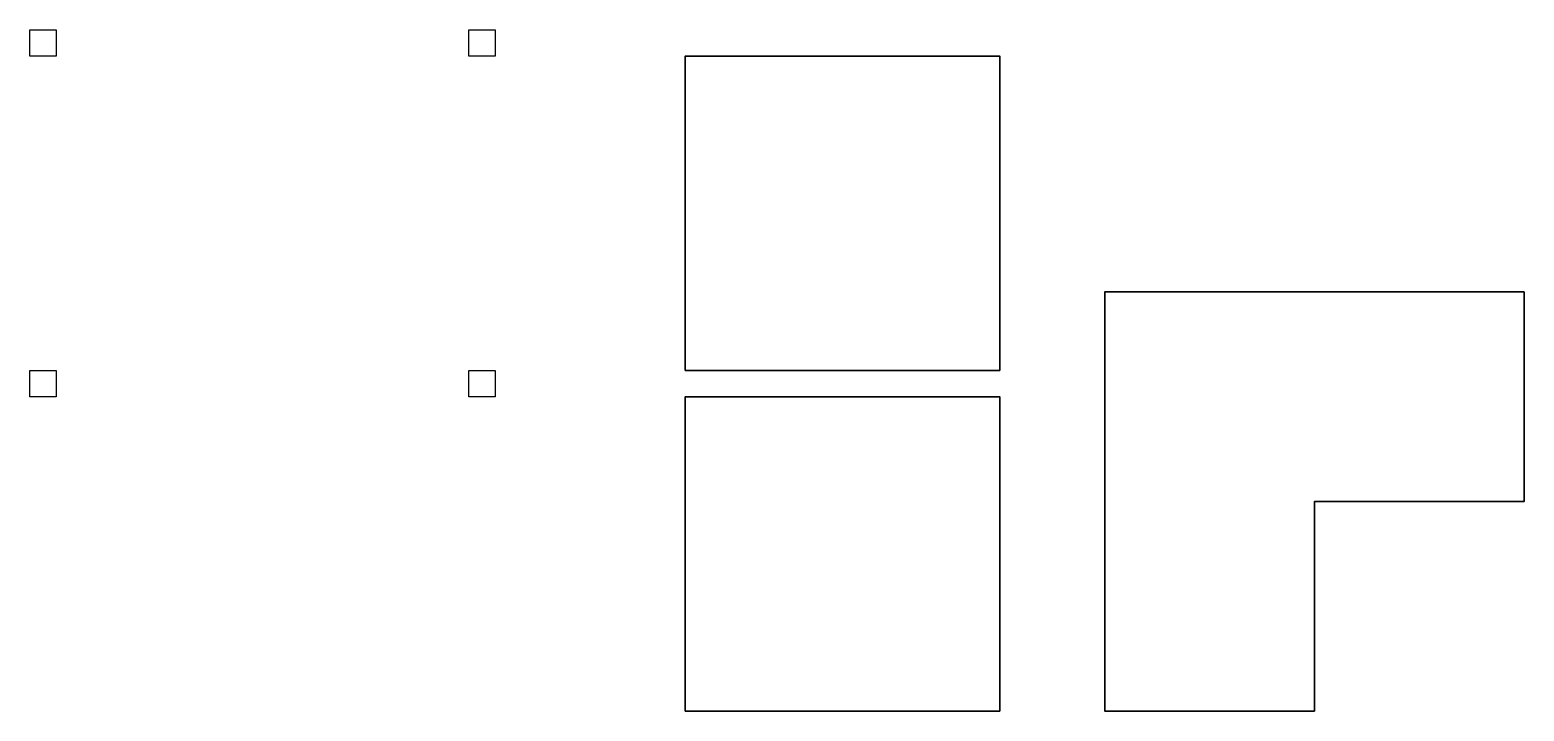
# Model space of a CAD drawing. Header units: metres. Extents: x -6.3 to 8, y 0 to 6.5.
import ezdxf

# ---------------------------------------------------------------- set-up
doc = ezdxf.new("R2010")
doc.units = ezdxf.units.M
for name, color, linetype, lineweight in [('column', 6, 'Continuous', 25), ('proxy', 1, 'Continuous', 35), ('Rooms', 3, 'Continuous', 35)]:
    doc.layers.add(name, color=color, linetype=linetype, lineweight=lineweight)

msp = doc.modelspace()

# ---------------------------------------------------------------- linework, layer by layer
at = {"layer": 'column', "flags": 128}
for points in [[(-6.25, 6.25), (-6.25, 6.5), (-6, 6.5), (-6, 6.25)], [(-2.064, 6.25), (-2.064, 6.5), (-1.814, 6.5), (-1.814, 6.25)], [(-6.25, 3), (-6.25, 3.25), (-6, 3.25), (-6, 3)], [(-2.064, 3), (-2.064, 3.25), (-1.814, 3.25), (-1.814, 3)]]:
    msp.add_lwpolyline(points, close=True, dxfattribs=at)
at = {"layer": 'proxy', "flags": 128}
msp.add_lwpolyline([(8, 4), (8, 2), (6, 2), (6, 0), (4, 0), (4, 4)], close=True, dxfattribs=at)
at = {"layer": 'Rooms', "flags": 128}
for points in [[(0, 3.25), (0, 6.25), (3, 6.25), (3, 3.25)], [(0, 3.25), (0, 6.25), (3, 6.25), (3, 3.25)], [(0, 0), (0, 3), (3, 3), (3, 0)], [(0, 0), (0, 3), (3, 3), (3, 0)]]:
    msp.add_lwpolyline(points, close=True, dxfattribs=at)

doc.saveas('drawing.dxf')
